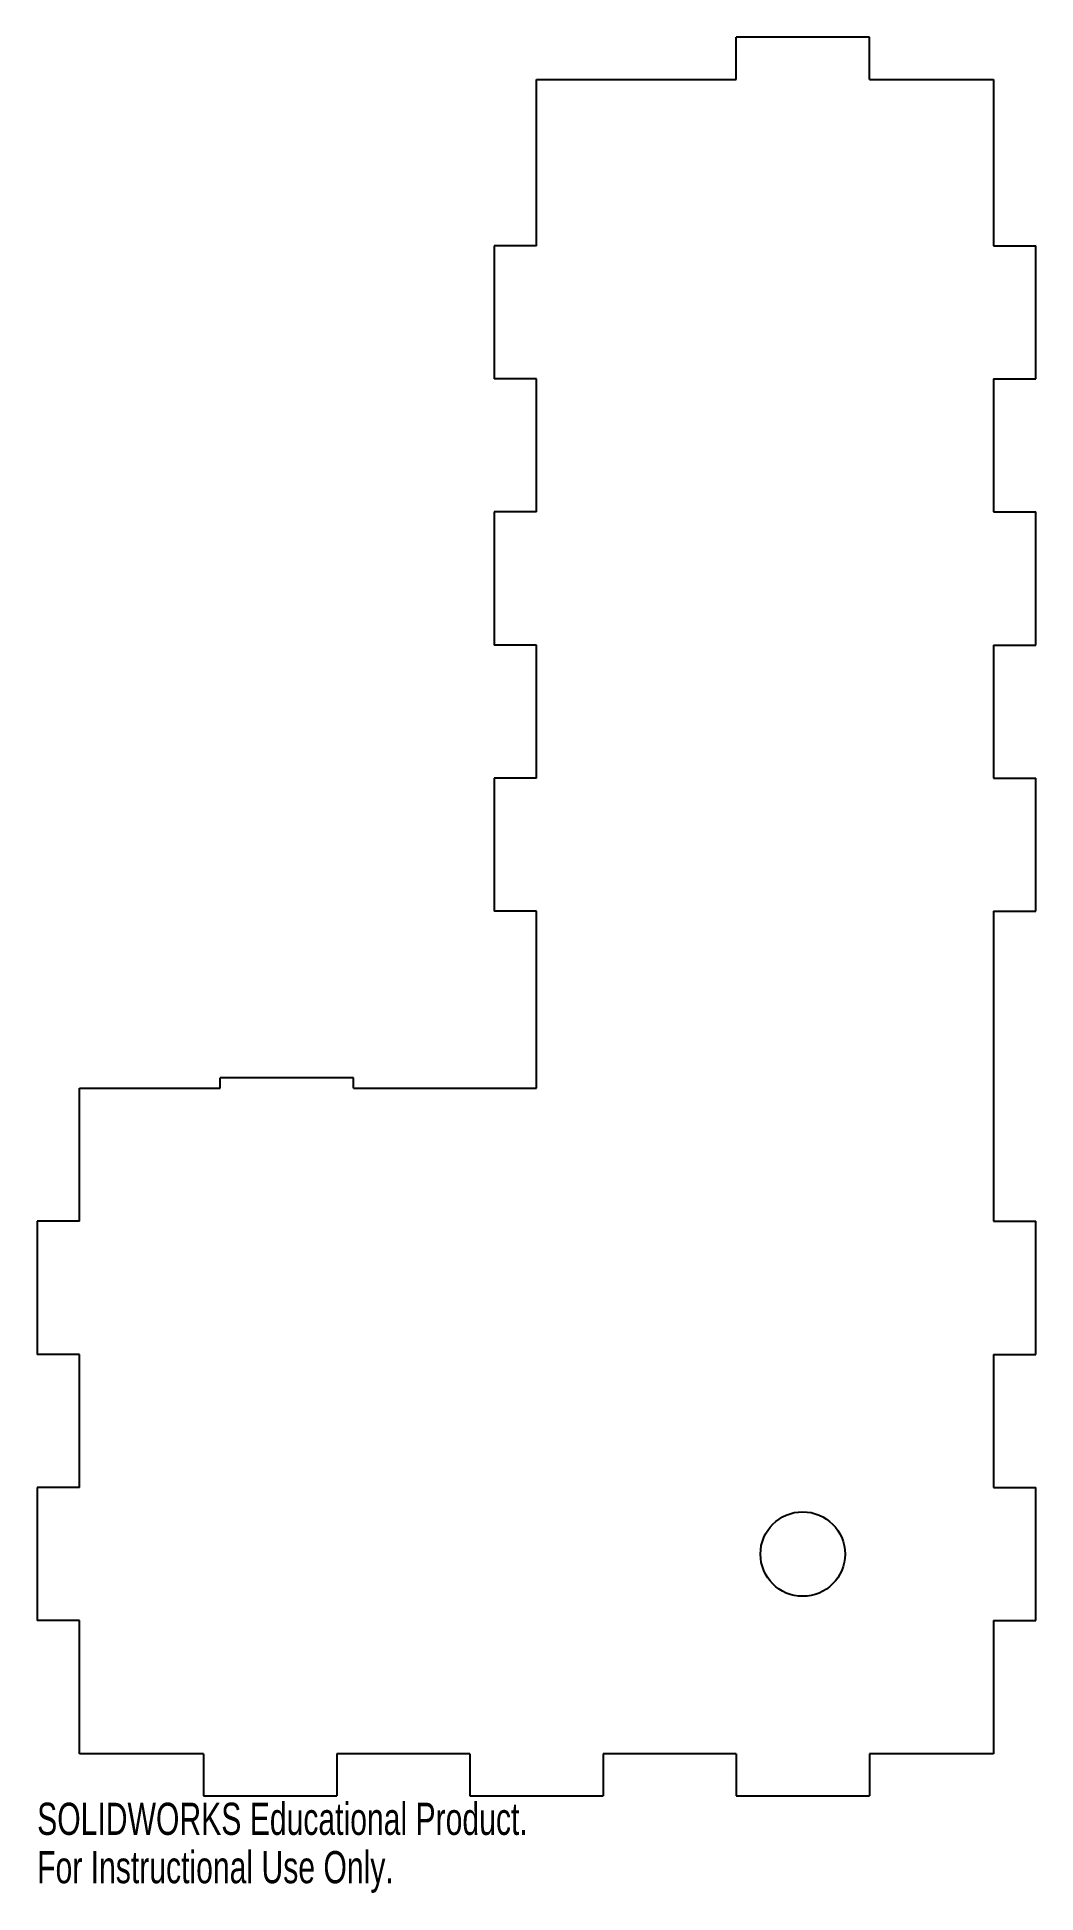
# Model space of a CAD drawing. Header units: inches. Extents: x -2.8 to 3.1, y -0.8 to 10.2.
import ezdxf

# ---------------------------------------------------------------- set-up
doc = ezdxf.new("R2010")
doc.units = ezdxf.units.IN
doc.header["$MEASUREMENT"] = 0
doc.styles.add('SLDTEXTSTYLE0', font='TXT', dxfattribs={"width": 0.7})

msp = doc.modelspace()

# ---------------------------------------------------------------- linework, layer by layer
at = {"color": 7, "linetype": 'Continuous', "lineweight": 25}
for p, q in [((2.076, 10.195), (1.289, 10.195)), ((1.289, 9.945), (1.289, 10.195)), ((2.076, 9.945), (2.076, 10.195)), ((0.108, 9.945), (1.289, 9.945)), ((0.108, 8.961), (0.108, 9.945)), ((2.076, 9.945), (2.81, 9.945)), ((2.81, 9.945), (2.81, 8.961)), ((0.108, 8.961), (-0.142, 8.961)), ((-0.142, 8.961), (-0.142, 8.173)), ((2.81, 8.961), (3.06, 8.961)), ((3.06, 8.173), (3.06, 8.961)), ((0.108, 8.173), (-0.142, 8.173)), ((0.108, 7.386), (0.108, 8.173)), ((2.81, 8.173), (2.81, 7.386)), ((2.81, 8.173), (3.06, 8.173)), ((0.108, 7.386), (-0.142, 7.386)), ((-0.142, 7.386), (-0.142, 6.598)), ((2.81, 7.386), (3.06, 7.386)), ((3.06, 6.598), (3.06, 7.386)), ((0.108, 6.598), (-0.142, 6.598)), ((0.108, 5.811), (0.108, 6.598)), ((2.81, 6.598), (2.81, 5.811)), ((2.81, 6.598), (3.06, 6.598)), ((0.108, 5.811), (-0.142, 5.811)), ((-0.142, 5.811), (-0.142, 5.024)), ((2.81, 5.811), (3.06, 5.811)), ((3.06, 5.024), (3.06, 5.811)), ((0.108, 5.024), (-0.142, 5.024)), ((0.108, 3.977), (0.108, 5.024)), ((2.81, 5.024), (2.81, 3.19)), ((2.81, 5.024), (3.06, 5.024)), ((-2.595, 3.977), (-1.762, 3.977)), ((-2.595, 3.19), (-2.595, 3.977)), ((-0.975, 4.039), (-1.762, 4.039)), ((-1.762, 3.977), (-1.762, 4.039)), ((-0.975, 3.977), (-0.975, 4.039)), ((-0.975, 3.977), (0.108, 3.977)), ((-2.595, 3.19), (-2.845, 3.19)), ((-2.845, 3.19), (-2.845, 2.402)), ((2.81, 3.19), (3.06, 3.19)), ((3.06, 2.402), (3.06, 3.19)), ((-2.595, 2.402), (-2.845, 2.402)), ((-2.595, 1.615), (-2.595, 2.402)), ((2.81, 2.402), (2.81, 1.615)), ((2.81, 2.402), (3.06, 2.402)), ((-2.595, 1.615), (-2.845, 1.615)), ((-2.845, 1.615), (-2.845, 0.827)), ((2.81, 1.615), (3.06, 1.615)), ((3.06, 0.827), (3.06, 1.615)), ((-2.595, 0.827), (-2.845, 0.827)), ((-2.595, 0.04), (-2.595, 0.827)), ((2.81, 0.827), (2.81, 0.04)), ((2.81, 0.827), (3.06, 0.827)), ((-1.861, 0.04), (-2.595, 0.04)), ((-1.861, 0.04), (-1.861, -0.21)), ((-1.073, 0.04), (-1.073, -0.21)), ((-0.286, 0.04), (-1.073, 0.04)), ((-0.286, 0.04), (-0.286, -0.21)), ((0.501, 0.04), (0.501, -0.21)), ((1.289, 0.04), (0.501, 0.04)), ((1.289, 0.04), (1.289, -0.21)), ((2.076, 0.04), (2.076, -0.21)), ((2.81, 0.04), (2.076, 0.04)), ((-1.861, -0.21), (-1.073, -0.21)), ((-0.286, -0.21), (0.501, -0.21)), ((1.289, -0.21), (2.076, -0.21))]:
    msp.add_line(p, q, dxfattribs=at)
msp.add_circle((1.682, 1.221), 0.25, dxfattribs=at)

# ---------------------------------------------------------------- texts
at = {"color": 7, "linetype": 'Continuous', "char_height": 0.1903, "attachment_point": 1, "style": 'SLDTEXTSTYLE0'}
for s, insert in [('SOLIDWORKS Educational Product.', (-2.845, -0.25)), ('For Instructional Use Only.', (-2.845, -0.536))]:
    msp.add_mtext(s, dxfattribs=dict(at, insert=insert))

doc.saveas('drawing.dxf')
